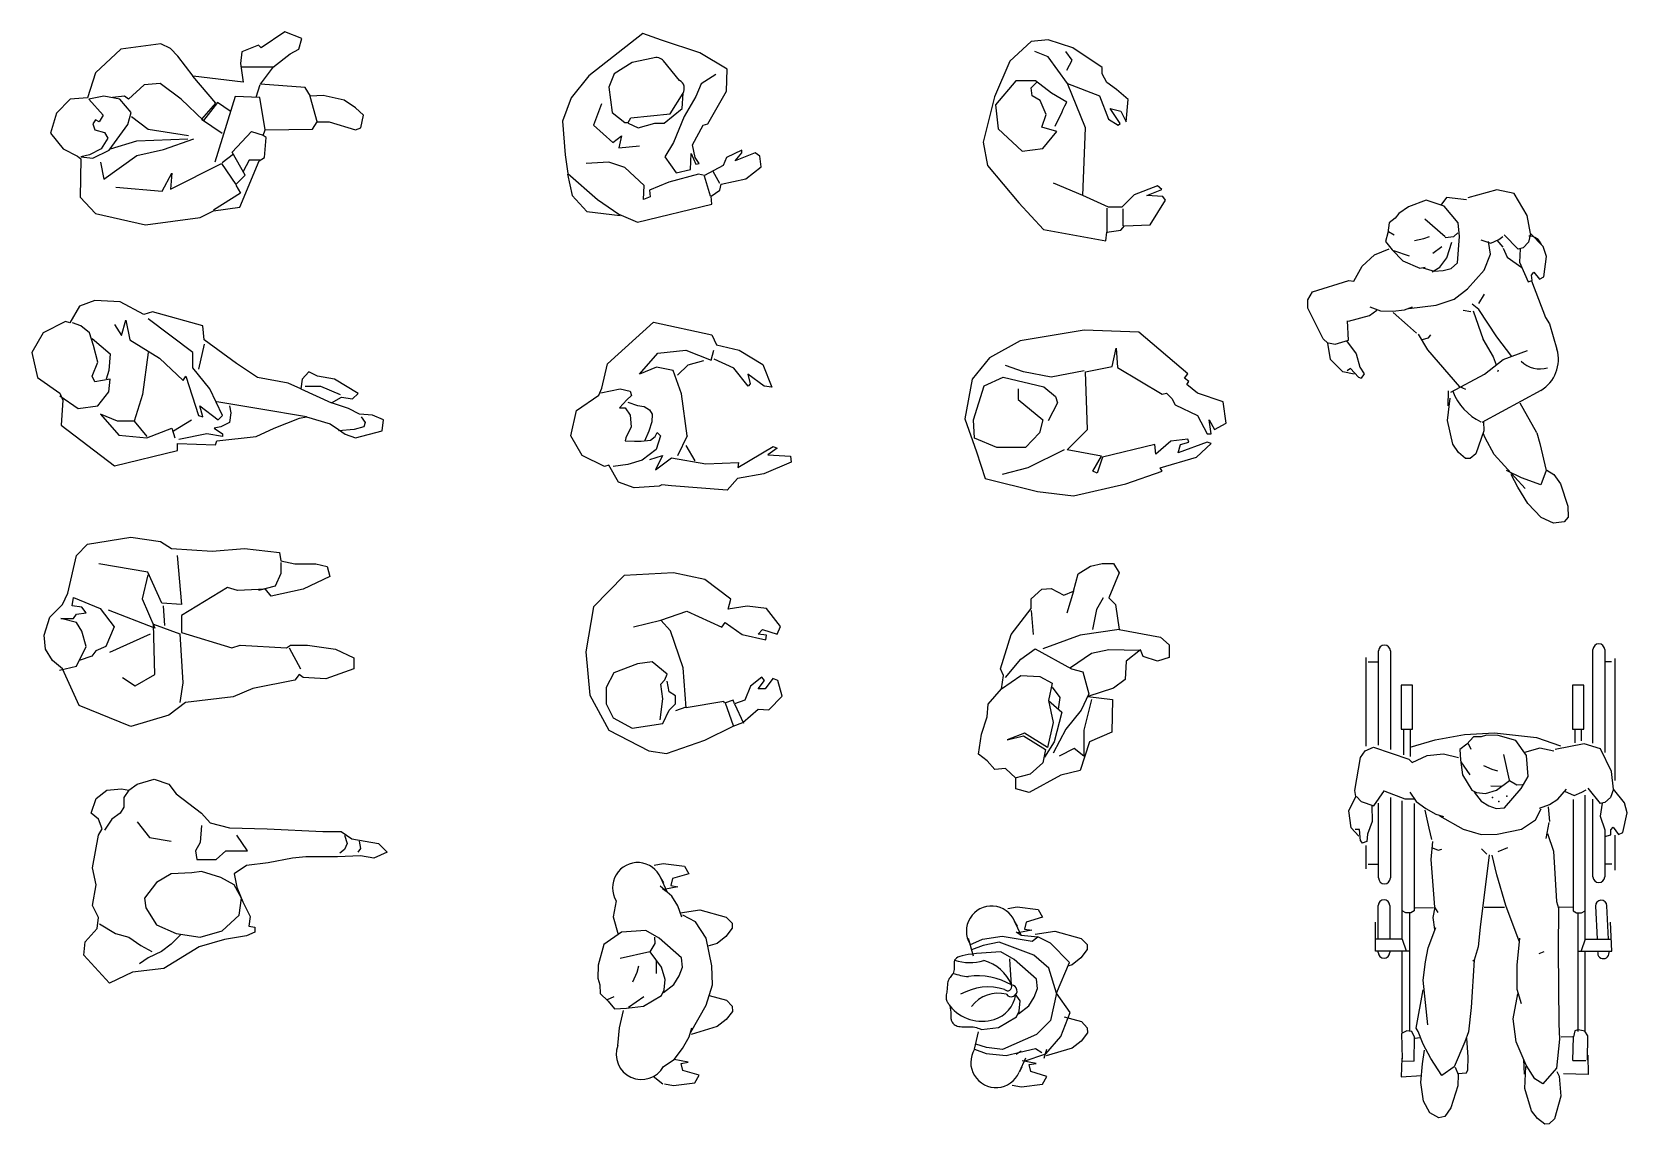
# Model space of a CAD drawing. Extents: x -0.39 to 4.56, y -1.55 to 1.83.
import ezdxf

# ---------------------------------------------------------------- set-up
doc = ezdxf.new("R2010")
doc.units = 0
doc.header["$LTSCALE"] = 1.2
doc.header["$MEASUREMENT"] = 0
doc.layers.get('0').update_dxf_attribs({"linetype": 'CONTINUOUS'})

# ---------------------------------------------------------------- blocks, each defined once
blk = doc.blocks.new('Bipman02')
blk.add_lwpolyline([(0.5871, -0.067), (0.6175, -0.0496), (0.6523, -0.0539), (0.6697, -0.0376), (0.5958, 0.0069), (0.5437, 0.0156), (0.5164, 0.0297), (0.4959, 0.0069), (0.4915, -0.0235), (0.4524, -0.0061), (0.3568, 0.0113), (0.2917, 0.0548), (0.1917, 0.1287), (0.1874, 0.1722), (0.031, 0.2156), (0.0049, 0.2069), (-0.0689, 0.2461), (-0.1471, 0.2504), (-0.1949, 0.233), (-0.2253, 0.1808), (-0.2384, 0.1852), (-0.3079, 0.1504), (-0.3426, 0.0895), (-0.3253, 0.0113), (-0.2558, -0.0365), (-0.2471, -0.0583), (-0.2514, -0.1365), (-0.0863, -0.2626), (0.1092, -0.2148), (0.1092, -0.193), (0.2265, -0.1974), (0.2308, -0.1844), (0.3525, -0.1713), (0.409, -0.1452), (0.4872, -0.1148), (0.5089, -0.1104), (0.5828, -0.1322), (0.6088, -0.1496), (0.6295, -0.1636), (0.661, -0.1757), (0.7435, -0.1539), (0.7478, -0.1191), (0.7143, -0.1051), (0.674, -0.1017), (0.6392, -0.0844)], close=True)
for points in [[(-0.2558, -0.0452), (-0.1993, -0.0844), (-0.1385, -0.0757), (-0.1037, -0.0322), (-0.0994, 0.0069), (-0.1471, -0.0018), (-0.1558, 0.0156), (-0.1385, 0.0591), (-0.1515, 0.1113), (-0.1645, 0.1504), (-0.1906, 0.1722), (-0.2167, 0.1808)], [(-0.0863, 0.1765), (-0.0646, 0.1417), (-0.0516, 0.1895), (-0.0385, 0.1287), (0.0527, 0.0722), (0.1266, 0.0026), (0.1353, 0.0156), (0.1744, -0.1061), (0.1874, -0.1104), (0.1787, -0.0757), (0.2352, -0.1191), (0.2482, -0.1061), (0.2091, -0.0235), (0.157, 0.0417), (0.157, 0.0895), (0.018, 0.1939)], [(-0.1558, 0.133), (-0.0994, 0.0852), (-0.1037, 0.033), (-0.1124, 0.0069)], [(0.1917, 0.1156), (0.1744, 0.0374)], [(0.018, 0.0895), (0.0006, -0.0409), (-0.0255, -0.1235), (-0.0776, -0.1235), (-0.1298, -0.1017), (-0.0733, -0.167), (0.0136, -0.1757), (0.0918, -0.1452), (0.1005, -0.1757)], [(0.4915, -0.0235), (0.5871, -0.067)], [(0.5045, -0.0148), (0.5523, -0.0148), (0.6132, -0.0409)], [(0.2699, -0.0757), (0.2743, -0.0974), (0.2699, -0.1278), (0.2439, -0.1409), (0.2222, -0.1452), (0.2482, -0.1626), (0.2482, -0.1713), (0.2004, -0.1626), (0.1135, -0.18)], [(0.2308, -0.0626), (0.3612, -0.0844), (0.5089, -0.1095)], [(-0.0255, -0.1235), (0.0136, -0.1713)], [(0.0962, -0.1539), (0.1526, -0.1191)], [(0.6783, -0.1104), (0.6914, -0.1278), (0.687, -0.1409), (0.6566, -0.1496), (0.6088, -0.1539)]]:
    blk.add_lwpolyline(points)
blk = doc.blocks.new('Bipman03')
blk.add_lwpolyline([(0.2804, 0.0302), (0.4279, 0.0323), (0.4422, 0.0548), (0.4791, 0.0548), (0.561, 0.0302), (0.5773, 0.0364), (0.5855, 0.0753), (0.561, 0.0979), (0.526, 0.1221), (0.4606, 0.1368), (0.4217, 0.1347), (0.4053, 0.1614), (0.2661, 0.1716), (0.3071, 0.2249), (0.3583, 0.2659), (0.3849, 0.2802), (0.3951, 0.313), (0.3419, 0.3335), (0.2682, 0.2843), (0.26, 0.2925), (0.2088, 0.272), (0.2047, 0.2351), (0.2129, 0.1778), (0.0573, 0.1962), (0.0103, 0.2578), (-0.0124, 0.2823), (-0.0431, 0.2966), (-0.1672, 0.2805), (-0.2458, 0.2065), (-0.2703, 0.1286), (-0.3236, 0.1245), (-0.3666, 0.0815), (-0.385, 0.02), (-0.3461, -0.0292), (-0.3011, -0.0517), (-0.2908, -0.0599), (-0.2929, -0.1788), (-0.2458, -0.23), (-0.0902, -0.2648), (0.0798, -0.2423), (0.1207, -0.2218), (0.2026, -0.2095), (0.262, -0.0661), (0.2784, -0.0558), (0.2845, 0.0057), (0.2743, 0.0118)], close=True)
for points in [[(0.2067, 0.2249), (0.3091, 0.2249)], [(0.1719, 0.0876), (0.133, 0.1143), (0.09, 0.0589), (0.0204, 0.1245), (-0.0451, 0.1737), (-0.0943, 0.1696), (-0.1434, 0.1245), (-0.1557, 0.1347), (-0.1925, 0.1306)], [(0.0552, 0.1962), (0.1269, 0.1122), (0.0839, 0.063), (0.1474, 0.02)], [(0.2641, 0.1696), (0.2518, 0.1306)], [(-0.2663, 0.1245), (-0.2212, 0.0753), (-0.2335, 0.0548), (-0.2458, 0.061), (-0.254, 0.0487), (-0.2478, 0.0302), (-0.2171, 0.022), (-0.2069, 0.0036), (-0.2274, -0.0292), (-0.2642, -0.0476), (-0.2908, -0.0538), (-0.254, -0.0579), (-0.2028, -0.0333), (-0.1454, 0.0466), (-0.1352, 0.0835), (-0.17, 0.1245), (-0.2192, 0.1347), (-0.2663, 0.1245)], [(0.2804, 0.0302), (0.2646, 0.1306), (0.1883, 0.1327), (0.1248, -0.0702)], [(0.4197, 0.1347), (0.4422, 0.0528)], [(-0.1332, 0.0712), (-0.082, 0.0323), (0.0429, 0.0118)], [(-0.2294, -0.0702), (-0.2192, -0.1234), (-0.1168, -0.0497), (-0.0349, -0.0312), (0.0593, 0.0016)], [(-0.1987, -0.0292), (-0.1168, -0.0046), (0.0409, 0.0016)], [(-0.1823, -0.148), (-0.039, -0.1603), (-0.0083, -0.105), (-0.0124, -0.1542), (0.1453, -0.0743), (0.1904, -0.1398), (0.219, -0.1111), (0.1781, -0.0394), (0.2381, 0.0246), (0.2743, 0.0138)], [(0.1822, -0.0456), (0.1474, -0.0722)], [(0.2641, -0.064), (0.2313, -0.064), (0.2129, -0.0989)], [(0.1904, -0.1419), (0.2047, -0.1665), (0.1207, -0.2197)]]:
    blk.add_lwpolyline(points)
blk = doc.blocks.new('Bipman04')
for points in [[(0.2286, 0.2018), (0.183, 0.1727), (0.1664, 0.1333), (0.1311, 0.071), (0.0979, -0.0099), (0.071, -0.0535), (0.1062, -0.1033), (0.1498, -0.0929), (0.1519, -0.0431), (0.1664, -0.0763), (0.1767, -0.0743), (0.1643, -0.0556), (0.156, -0.0162), (0.1892, 0.044), (0.2037, 0.0482), (0.2618, 0.1499), (0.2638, 0.2184), (0.1788, 0.2682), (0.0606, 0.3076), (0.0025, 0.3284), (-0.1655, 0.1976), (-0.2194, 0.1291), (-0.2463, 0.0565), (-0.2381, -0.0473), (-0.2298, -0.1054), (-0.1385, -0.1863), (-0.0721, -0.232), (-0.0141, -0.2569), (0.2161, -0.2009), (0.2141, -0.176), (0.241, -0.1573), (0.2452, -0.1386), (0.3219, -0.122), (0.3696, -0.0846), (0.3655, -0.0514), (0.351, -0.0411), (0.2887, -0.066), (0.3095, -0.0411), (0.3095, -0.0328), (0.2618, -0.0556), (0.2514, -0.0805), (0.1933, -0.1116), (0.1747, -0.1075), (0.0834, -0.1324), (0.0233, -0.1573), (0.0253, -0.178), (0.0046, -0.1863), (0.0067, -0.1428), (-0.0535, -0.0867), (-0.1032, -0.0701), (-0.1738, -0.0743)], [(-0.1261, 0.1104), (-0.1509, 0.044), (-0.0908, -0.0099), (-0.0638, 0.0108), (-0.0721, -0.0265), (-0.0078, -0.0203)], [(-0.0431, 0.0503), (-0.012, 0.0357), (0.0399, 0.0503), (0.0689, 0.0503), (0.1249, 0.0959), (0.127, 0.1437)], [(-0.2318, -0.1075), (-0.2173, -0.1739), (-0.1717, -0.2237), (-0.068, -0.2362)], [(0.212, -0.176), (0.1933, -0.1137)], [(0.241, -0.1365), (0.2203, -0.0992)]]:
    blk.add_lwpolyline(points)
blk.add_lwpolyline([(0.0876, 0.0793), (0.127, 0.1437, 0.426739), (0.1166, 0.1831), (0.0668, 0.2433, 0.32843), (0.0336, 0.2516), (-0.0307, 0.2391), (-0.0867, 0.2038), (-0.1032, 0.1623), (-0.0929, 0.0835), (-0.0535, 0.0523), (-0.0431, 0.0523), (-0.0348, 0.0669)], format="xyb", close=True)
blk = doc.blocks.new('Bipman05')
for p, q in [((0.0901, -0.0691), (0.0601, -0.1308)), ((0.0857, -0.0993), (0.1133, -0.1465))]:
    blk.add_line(p, q)
for points in [[(-0.0258, -0.1422), (0.0135, -0.1304), (-0.0083, -0.1749), (0.0417, -0.1378), (0.1475, -0.1556), (0.2489, -0.1521), (0.2468, -0.1676), (0.3566, -0.102), (0.3692, -0.1073), (0.3397, -0.1277), (0.4109, -0.1323), (0.412, -0.1507), (0.3281, -0.187), (0.2459, -0.2015), (0.2144, -0.2375), (0.0411, -0.2241), (0.0109, -0.2215), (0.0032, -0.2256), (-0.075, -0.23), (-0.1228, -0.2126), (-0.1532, -0.1604), (-0.1662, -0.1647), (-0.2358, -0.13), (-0.2705, -0.0691), (-0.2531, 0.0092), (-0.1836, 0.057), (-0.1749, 0.0787), (-0.1574, 0.1539), (-0.0142, 0.2831), (0.166, 0.2437), (0.1813, 0.2135), (0.2509, 0.1967), (0.3241, 0.1519), (0.3525, 0.0816), (0.3286, 0.0846), (0.2776, 0.1222), (0.2853, 0.0918), (0.2795, 0.0854), (0.2349, 0.1403), (0.1736, 0.1691)], [(0.0901, -0.0691), (0.0727, 0.0613), (0.0466, 0.1335), (-0.0055, 0.1439), (-0.0576, 0.1222), (-0.0011, 0.1874), (0.0857, 0.1961), (0.1639, 0.1657), (0.1726, 0.1961)], [(0.0603, 0.1194), (0.0931, 0.1506), (0.1415, 0.1647)], [(-0.1782, 0.0637), (-0.1184, 0.0771), (-0.087, 0.0696), (-0.0825, 0.0562), (-0.0975, 0.0427), (-0.1199, 0.0173), (-0.1019, 0.0173), (-0.087, -0.0051), (-0.084, -0.041), (-0.1004, -0.0754), (-0.1019, -0.0843), (-0.0735, -0.0858), (-0.0526, -0.0858), (-0.0242, -0.0828), (-0.0092, -0.0709), (-0.0033, -0.0589), (0.0072, -0.0694), (-0.0063, -0.1113), (-0.0496, -0.1441), (-0.0945, -0.1576), (-0.1401, -0.1643)], [(-0.0945, 0.0352), (-0.0646, 0.0248), (-0.0436, 0.0218), (-0.0272, 0.0113), (-0.0182, -0.0021), (-0.0197, -0.026), (-0.0287, -0.0544), (-0.0421, -0.0858)]]:
    blk.add_lwpolyline(points)
blk = doc.blocks.new('Bipman06')
blk.add_lwpolyline([(0.1373, -0.1625), (0.1275, -0.0382), (0.0881, 0.0761), (0.0585, 0.1096), (0.1393, 0.1372), (0.2477, 0.0879), (0.2575, 0.1017), (0.3107, 0.0643), (0.3836, 0.0485), (0.3856, 0.0623), (0.36, 0.0663), (0.3738, 0.0801), (0.4191, 0.0663), (0.4289, 0.0899), (0.3856, 0.1451), (0.3265, 0.153), (0.2674, 0.1431), (0.2753, 0.1747), (0.1945, 0.2358), (0.0979, 0.2555), (-0.0558, 0.2476), (-0.1503, 0.151), (-0.174, 0.011), (-0.1622, -0.123), (-0.1031, -0.2315), (0.0211, -0.2965), (0.0762, -0.3044), (0.1945, -0.263), (0.2831, -0.2196), (0.3127, -0.2078), (0.36, -0.1664), (0.3935, -0.1684), (0.4349, -0.127), (0.4211, -0.0777), (0.4053, -0.0718), (0.3817, -0.1033), (0.36, -0.1033), (0.3797, -0.0777), (0.3718, -0.0678), (0.3363, -0.0954), (0.3186, -0.1388), (0.2871, -0.1506), (0.2831, -0.1388), (0.2555, -0.1487), (0.2536, -0.1427)], close=True)
for points in [[(0.0585, 0.1077), (-0.0262, 0.0879)], [(0.0565, -0.1999), (0.0644, -0.1349), (0.0585, -0.0895), (0.0703, -0.0757), (0.0782, -0.058), (0.0309, -0.0205), (-0.0144, -0.0264), (-0.0873, -0.054), (-0.1109, -0.0994), (-0.1109, -0.1506), (-0.0893, -0.194), (-0.0302, -0.2256), (0.0644, -0.2117), (0.0841, -0.1703), (0.1038, -0.1506), (0.1038, -0.125), (0.0841, -0.1132), (0.0782, -0.0796)], [(0.2575, -0.1467), (0.2831, -0.2177)], [(0.1354, -0.1605), (0.1038, -0.1723)], [(0.2871, -0.1506), (0.3147, -0.2098)]]:
    blk.add_lwpolyline(points)
blk = doc.blocks.new('Bipman07')
blk.add_lwpolyline([(0.1168, -0.1741), (0.1251, 0.0357), (0.0699, 0.1737), (0.1692, 0.135), (0.1968, 0.0633), (0.2271, 0.0439), (0.2327, 0.0495), (0.2023, 0.0964), (0.2354, 0.0881), (0.252, 0.055), (0.2575, 0.124), (0.2216, 0.1544), (0.1913, 0.1764), (0.1775, 0.204), (0.1775, 0.2234), (0.0865, 0.2841), (0.0092, 0.3089), (-0.0432, 0.3034), (-0.1094, 0.2427), (-0.1563, 0.1323), (-0.1921, -0.0085), (-0.1783, -0.0803), (-0.0818, -0.1962), (-0.0046, -0.279), (0.1885, -0.3149), (0.1913, -0.2873), (0.2354, -0.2818), (0.2465, -0.268), (0.3264, -0.2652), (0.3733, -0.1879), (0.3651, -0.1769), (0.3154, -0.1741), (0.3623, -0.1548), (0.3485, -0.1438), (0.2768, -0.1714), (0.2382, -0.21), (0.1968, -0.21)], close=True)
for points in [[(0.0699, 0.1737), (0.0092, 0.2565), (-0.0321, 0.2731)], [(0.0672, 0.2151), (0.0837, 0.2455), (0.0644, 0.2731)], [(0.0313, 0.0412), (0.0534, 0.0854), (0.0561, 0.0936), (0.0616, 0.1047), (0.0672, 0.1157), (0.0203, 0.1433), (-0.0294, 0.182), (-0.0901, 0.182), (-0.1535, 0.1074), (-0.1452, 0.0329), (-0.0708, -0.0361), (-0.0073, -0.0278), (0.0368, 0.0246), (-0.0101, 0.0384), (0.0037, 0.0771), (-0.0156, 0.1212), (-0.0404, 0.135), (-0.0432, 0.1599), (-0.0266, 0.1764)], [(0.1168, -0.1741), (0.0258, -0.1355)], [(0.1913, -0.2128), (0.1913, -0.2901)], [(0.2409, -0.2155), (0.2409, -0.268)]]:
    blk.add_lwpolyline(points)
blk = doc.blocks.new('Bipman08')
blk.add_lwpolyline([(0.0751, 0.1294), (0.1579, 0.146), (0.1711, 0.2023), (0.1744, 0.1427), (0.3134, 0.0599), (0.3267, 0.0632), (0.3432, 0.0466), (0.3532, 0.0268), (0.4227, -0.0064), (0.4525, -0.0627), (0.4657, -0.0627), (0.4591, -0.0196), (0.4756, -0.0494), (0.512, -0.0296), (0.5021, 0.0367), (0.4227, 0.0632), (0.3896, 0.0897), (0.3962, 0.0996), (0.3829, 0.1096), (0.3929, 0.1228), (0.2406, 0.252), (0.0718, 0.2586), (-0.1268, 0.2255), (-0.2228, 0.1725), (-0.2758, 0.1063), (-0.2989, -0.0163), (-0.2625, -0.119), (-0.236, -0.2018), (-0.0738, -0.2416), (0.0387, -0.2548), (0.2009, -0.2184), (0.3134, -0.1786), (0.3068, -0.1687), (0.4194, -0.1356), (0.4657, -0.0925), (0.4525, -0.0892), (0.3631, -0.1223), (0.3697, -0.0958), (0.3962, -0.0892), (0.3929, -0.0792), (0.3399, -0.0859), (0.2936, -0.1256), (0.2903, -0.0958), (0.1281, -0.1356), (0.1115, -0.1852), (0.0983, -0.1786), (0.1248, -0.1322), (0.0188, -0.1124), (0.0817, -0.0494)], close=True)
for points in [[(0.0718, 0.1328), (-0.0308, 0.1129), (-0.1169, 0.1294), (-0.1731, 0.1493)], [(-0.1334, 0.0764), (-0.1334, 0.0433), (-0.0573, -0.0196), (-0.0672, -0.0594), (-0.1102, -0.1057), (-0.1996, -0.1057), (-0.2691, -0.0759), (-0.2724, -0.0196), (-0.2393, 0.0864), (-0.1798, 0.1129), (-0.054, 0.0831), (-0.0176, 0.0533), (-0.0109, 0.0334), (-0.0407, -0.0229)], [(0.0089, -0.1124), (-0.1036, -0.1687), (-0.1831, -0.1886)]]:
    blk.add_lwpolyline(points)
blk = doc.blocks.new('Bipman09')
blk.add_lwpolyline([(-0.1849, -0.0042), (-0.179, 0.0374), (-0.1879, 0.0582), (-0.1552, 0.1652), (-0.0929, 0.2455), (-0.0929, 0.2752), (-0.0602, 0.3049), (-0.0305, 0.3079), (0.0081, 0.2871), (0.0379, 0.299), (0.0527, 0.3525), (0.0913, 0.3763), (0.127, 0.3852), (0.1626, 0.3852), (0.1804, 0.3555), (0.1478, 0.2782), (0.1686, 0.2574), (0.1804, 0.1801), (0.3082, 0.1563), (0.3349, 0.1325), (0.3349, 0.0939), (0.2993, 0.082), (0.2547, 0.0968), (0.2458, 0.1177), (0.2012, 0.082), (0.1983, 0.0255), (0.1626, -0.0013), (0.0824, -0.028), (0.1597, -0.0369), (0.1567, -0.138), (0.0884, -0.1677), (0.0587, -0.2569), (-0.0008, -0.2718), (-0.0988, -0.3253), (-0.1404, -0.3134), (-0.1404, -0.2807), (-0.1731, -0.251), (-0.2057, -0.2539), (-0.2295, -0.2272), (-0.2562, -0.2064), (-0.2473, -0.1439), (-0.2295, -0.0904), (-0.2265, -0.0518)], close=True)
for points in [[(0.0379, 0.299), (0.0171, 0.2306)], [(0.1299, 0.2782), (0.1092, 0.2425), (0.0973, 0.1801)], [(-0.0929, 0.2395), (-0.0869, 0.1652)], [(0.1804, 0.1801), (0.0587, 0.1622), (-0.0572, 0.1206)], [(-0.1731, 0.0314), (-0.1255, 0.0879), (-0.081, 0.1206), (0.0319, 0.0582), (0.0676, 0.0493), (0.0854, -0.0191), (0.0616, -0.0696), (0.0141, -0.1291), (-0.0245, -0.2034)], [(0.2428, 0.1147), (0.1478, 0.1177), (0.0943, 0.1058), (0.0289, 0.0612)], [(-0.1849, -0.0042), (-0.1255, 0.0374), (-0.0661, 0.0344), (-0.0275, 0.0136), (-0.0394, -0.0399), (-0.0245, -0.1083), (-0.0424, -0.1856), (-0.1136, -0.141), (-0.1671, -0.1618), (-0.1166, -0.1499), (-0.0483, -0.1915), (-0.0572, -0.2331), (-0.0958, -0.2688), (-0.1434, -0.2807)], [(-0.0275, 0.0017), (-0.0037, -0.031), (-0.0097, -0.0667)], [(-0.0394, -0.0399), (0.0022, -0.0756), (-0.0216, -0.1677), (-0.0513, -0.2153)], [(0.0943, -0.0369), (0.0705, -0.1321), (0.0705, -0.2123), (0.0408, -0.1885), (-0.0067, -0.2123)]]:
    blk.add_lwpolyline(points)
blk = doc.blocks.new('Bipman10')
for points in [[(-0.225, 0.1616), (-0.2363, 0.1917), (-0.2589, 0.2105), (-0.2438, 0.2557), (-0.2099, 0.2821), (-0.1648, 0.2858), (-0.1422, 0.2821), (-0.1159, 0.3009), (-0.0632, 0.3159), (-0.0181, 0.3009), (0.0045, 0.2708), (0.0835, 0.2105), (0.1098, 0.1804), (0.17, 0.1654), (0.2867, 0.1616), (0.4597, 0.1541), (0.5162, 0.1541), (0.55, 0.1315), (0.6328, 0.1164), (0.6591, 0.0901), (0.6177, 0.0712), (0.5764, 0.0788), (0.5049, 0.075), (0.4071, 0.075), (0.3657, 0.0712), (0.2904, 0.0562), (0.2227, 0.0487), (0.1851, 0.0223), (0.1926, -0.0191), (0.2114, -0.0643), (0.234, -0.1095), (0.2302, -0.1396), (0.249, -0.1433), (0.249, -0.1584), (0.2227, -0.1697), (0.155, -0.181), (0.076, -0.2036), (-0.0331, -0.2713), (-0.1309, -0.2826), (-0.2024, -0.3165), (-0.2814, -0.2299), (-0.2777, -0.1885), (-0.24, -0.1471), (-0.2363, -0.1132), (-0.2551, -0.0756), (-0.2438, -0.0116), (-0.2551, 0.0411), (-0.2363, 0.1428)], [(0.0534, 0.0261), (-0.0106, 0.0223), (-0.0557, -0.0041), (-0.0933, -0.053), (-0.0896, -0.0831), (-0.0557, -0.1358), (0.0045, -0.1622), (0.0797, -0.1735), (0.1475, -0.1546), (0.2001, -0.1057), (0.2077, -0.053), (0.1851, -0.0116), (0.1437, 0.011), (0.0835, 0.0298)]]:
    blk.add_lwpolyline(points, close=True)
for points in [[(-0.1422, 0.2821), (-0.1573, 0.2595), (-0.1573, 0.2294), (-0.1686, 0.2105), (-0.1949, 0.1917), (-0.2175, 0.1578)], [(-0.1159, 0.1842), (-0.0783, 0.1352), (-0.0106, 0.1239)], [(0.0835, 0.1729), (0.0797, 0.1202), (0.0647, 0.0938), (0.0685, 0.0675), (0.1286, 0.0675), (0.1587, 0.0938), (0.1926, 0.0938), (0.2265, 0.0938), (0.1926, 0.1428)], [(0.5274, 0.1428), (0.535, 0.1164), (0.5274, 0.0976), (0.5124, 0.0863)], [(0.5726, 0.1239), (0.5764, 0.1014), (0.5688, 0.0901)], [(-0.2325, -0.1321), (-0.1836, -0.1622), (-0.1422, -0.1735), (-0.1046, -0.1998), (-0.0707, -0.2186)], [(0.0195, -0.1659), (-0.0106, -0.1961), (-0.0406, -0.2186), (-0.082, -0.2375), (-0.1084, -0.2563)]]:
    blk.add_lwpolyline(points)
blk = doc.blocks.new('homem4')
at = {"color": 0, "linetype": 'ByBlock'}
for p, q in [((-43.86, 111.28), (-49.99, 108.98)), ((-37.69, 109.18), (-43.86, 111.28)), ((-36.85, 112.16), (-38.87, 109.59)), ((-30.03, 111.4), (-36.85, 112.16)), ((-19.54, 114.85), (-29.6, 112.03)), ((-13.6, 113.54), (-19.54, 114.85)), ((-9.14, 105.96), (-13.6, 113.54)), ((-54.56, 105.02), (-56.7, 103.41)), ((-53.31, 106.69), (-54.56, 105.02)), ((-49.99, 108.98), (-53.31, 106.69)), ((-37.39, 98.6), (-44.4, 104.72)), ((-32.88, 103.47), (-37.69, 109.18)), ((-7.93, 99.78), (-9.14, 105.96)), ((-57.15, 99.99), (-57.94, 97.01)), ((-56.7, 103.41), (-57.15, 99.99)), ((-56.84, 100.48), (-54.9, 99.34)), ((-34.37, 98.76), (-32.96, 100.02)), ((-32.38, 98.73), (-32.88, 103.47)), ((-16.99, 99.36), (-12.19, 94.4)), ((-7.93, 99.78), (-8.65, 96.75)), ((-3.6, 95.34), (-7.93, 99.78)), ((-61.68, 92.4), (-56.68, 94.47)), ((-57.94, 97.01), (-55.58, 94.18)), ((-55.58, 94.18), (-51.97, 90.36)), ((-49.7, 91.97), (-55, 93.82)), ((-47.93, 97.36), (-44.73, 98.09)), ((-44.73, 98.09), (-42.82, 98.79)), ((-41.57, 93.06), (-38.48, 95.28)), ((-37.38, 98.46), (-34.37, 98.76)), ((-36.79, 91.36), (-35.07, 96.81)), ((-33.16, 89.7), (-32.38, 98.73)), ((-25.06, 97.6), (-21.58, 96.42)), ((-21.75, 92.69), (-22.42, 97)), ((-21.58, 96.42), (-18.92, 97.76)), ((-19.52, 97.45), (-17.45, 95.09)), ((-18.92, 97.76), (-17.47, 98.76)), ((-17.4, 94.7), (-15.97, 91.67)), ((-10.53, 94.86), (-12.19, 94.4)), ((-11.5, 94.55), (-11.78, 89.91)), ((-8.65, 96.75), (-10.53, 94.86)), ((-2.41, 91.9), (-3.6, 95.34)), ((-68.83, 83.41), (-65.98, 88.47)), ((-65.98, 88.47), (-61.68, 92.4)), ((-51.97, 90.36), (-46.1, 87.84)), ((-46.1, 87.84), (-44.2, 88.22)), ((-41.89, 86.58), (-39.19, 88.2)), ((-39.19, 88.2), (-36.79, 91.36)), ((-35.32, 87.75), (-33.16, 89.7)), ((-23.87, 87.11), (-21.75, 92.69)), ((-15.97, 91.67), (-10.98, 88.11)), ((-11.78, 89.91), (-8.81, 83.15)), ((-3.38, 84.86), (-2.41, 91.9)), ((-83.03, 79.73), (-70.51, 83.64)), ((-70.51, 83.64), (-68.83, 83.41)), ((-45.02, 87.9), (-41.17, 86.79)), ((-41.17, 86.79), (-38.01, 87.01)), ((-38.01, 87.01), (-35.32, 87.75)), ((-29.66, 80.68), (-23.87, 87.11)), ((-8.81, 83.15), (-7.42, 83.63)), ((-7.63, 83.51), (-2.84, 70.79)), ((-7.61, 85.44), (-6.85, 86.44)), ((-7.42, 83.63), (-7.61, 85.44)), ((-6.85, 86.44), (-4.84, 84)), ((-4.84, 84), (-3.38, 84.86)), ((-84.67, 76.97), (-83.03, 79.73)), ((-40.5, 75.03), (-34.25, 77.17)), ((-34.25, 77.17), (-29.66, 80.68)), ((-23.94, 78.92), (-25.86, 75.7)), ((-84.66, 74.09), (-84.67, 76.97)), ((-79.37, 63.48), (-84.66, 74.09)), ((-70.69, 69.59), (-63.43, 71.52)), ((-63.43, 71.52), (-60.86, 73.41)), ((-63.32, 74.48), (-59.63, 73.1)), ((-59.63, 73.1), (-55.41, 73.07)), ((-55.41, 73.07), (-51.38, 73.53)), ((-50.35, 68.18), (-55.24, 72.52)), ((-51.38, 73.53), (-48.62, 74.51)), ((-49.94, 73.94), (-40.5, 75.03)), ((-28.52, 72.79), (-31.19, 73.24)), ((-25.79, 73.6), (-28.04, 75.38)), ((-27.68, 73.12), (-24.27, 63.23)), ((-19.51, 64.15), (-25.79, 73.6)), ((-70.72, 63.08), (-70.97, 69.67)), ((-47.23, 65.49), (-50.35, 68.18)), ((-2.84, 70.79), (-1.41, 68.69)), ((-1.41, 68.69), (1.15, 59.98)), ((-77.82, 62.04), (-79.37, 63.48)), ((-76.84, 56.4), (-77.82, 62.04)), ((-77.61, 62.07), (-75.31, 61.67)), ((-75.31, 61.67), (-70.72, 63.08)), ((-71.42, 62.74), (-68.04, 58.27)), ((-43.28, 59.75), (-46.53, 65.15)), ((-45.29, 63.28), (-43.14, 63.81)), ((-43.14, 63.81), (-42.35, 64.84)), ((-24.35, 63.36), (-20.79, 57.32)), ((-14.38, 57.45), (-19.51, 64.15)), ((-72.69, 52.12), (-76.84, 56.4)), ((-68.04, 58.27), (-66.73, 53.7)), ((-32.32, 46.89), (-43.28, 59.75)), ((-23.82, 51.3), (-17.43, 56.34)), ((-20.79, 57.32), (-19.79, 54.49)), ((-17.43, 56.34), (-8.95, 59.42)), ((-68.78, 51.32), (-72.69, 52.12)), ((-69.94, 53.28), (-71.18, 52.43)), ((-67.27, 50.28), (-69.94, 53.28)), ((-67.27, 50.28), (-66.33, 49.97)), ((-66.73, 53.7), (-65.33, 51.43)), ((-65.33, 51.43), (-66.33, 49.97)), ((-35.41, 45.09), (-23.82, 51.3)), ((-19.13, 52.64), (-19.37, 52.13)), ((-36.3, 40.4), (-36.19, 45.59)), ((-30.19, 46.08), (-32.32, 46.89)), ((-32.13, 46.82), (-32.2, 46.99)), ((-4.43, 45.67), (-24.69, 34.7)), ((-36.55, 35.35), (-35.64, 43.06)), ((-5.8, 31.08), (-11.56, 41.27)), ((-34.69, 27.24), (-36.55, 35.35)), ((-24.1, 35.02), (-24.02, 31.77)), ((-24.02, 31.77), (-26.83, 23.89)), ((-23.58, 29.41), (-24.31, 30.95)), ((-20.51, 23.67), (-23.58, 29.41)), ((-5.8, 31.08), (-4.79, 27.47)), ((-32.73, 24.36), (-34.69, 27.24)), ((-30.37, 22.29), (-32.73, 24.36)), ((-28.8, 22.24), (-30.37, 22.29)), ((-26.83, 23.89), (-28.8, 22.24)), ((-9.76, 11.91), (-20.51, 23.67)), ((-4.79, 27.47), (-2.61, 18.12)), ((-11.08, 15.64), (-16.22, 18.1)), ((-12.27, 12.35), (-14.56, 16.74)), ((-2.61, 18.12), (-4.35, 13.14)), ((-2.29, 18.21), (0.14, 16.77)), ((0.14, 16.77), (2.4, 13.49)), ((-8.89, 6.79), (-12.27, 12.35)), ((-4.35, 13.14), (-11.08, 15.64)), ((2.4, 13.49), (4.94, 5.82)), ((-4.32, 1.96), (-8.89, 6.79)), ((4.94, 5.82), (5, 2.07)), ((0, 0), (-4.32, 1.96)), ((3.64, 0.4), (0, 0)), ((5, 2.07), (3.64, 0.4))]:
    blk.add_line(p, q, dxfattribs=at)
for centre, radius, start, end in [((-8.53, 94.25), 4.66, 21.2549, 90), ((-4.69, 62.52), 9.37, 226.2565, 286.4264), ((-10.87, 56.43), 12.54, 300.9043, 16.4216), ((-16.58, 52.45), 19.5, 201.1192, 244.3707)]:
    blk.add_arc(centre, radius, start, end, dxfattribs=at)
blk = doc.blocks.new('Cadrodas')
for p, q in [((-0.2821, 0.9277), (-0.2821, 1.1612)), ((-0.2529, 1.1612), (-0.2529, 0.9163)), ((0.2498, 0.932), (0.2498, 1.1643)), ((0.279, 1.1643), (0.279, 0.9092)), ((-0.3128, 0.9248), (-0.3128, 1.1451)), ((-0.3076, 1.134), (-0.2835, 1.134)), ((0.2957, 1.1338), (0.2798, 1.1338)), ((0.3052, 0.8395), (0.3052, 1.1423)), ((-0.2258, 1.0761), (-0.2258, 0.967)), ((-0.1978, 1.0761), (-0.2258, 1.0761)), ((-0.1978, 0.967), (-0.1978, 1.0761)), ((0.1988, 1.0761), (0.1988, 0.967)), ((0.2268, 1.0761), (0.1988, 1.0761)), ((0.2268, 0.967), (0.2268, 1.0761)), ((-0.2258, 0.967), (-0.1978, 0.967)), ((-0.2201, 0.9669), (-0.2201, 0.9034)), ((-0.2037, 0.9663), (-0.2037, 0.8992)), ((-0.1421, 0.9406), (-0.0689, 0.9534)), ((-0.0689, 0.9534), (0.0055, 0.9576)), ((-0.014, 0.9522), (-0.028, 0.9479)), ((0.0144, 0.9515), (-0.014, 0.9522)), ((0.0055, 0.9576), (0.1101, 0.9462)), ((0.0588, 0.9392), (0.0144, 0.9515)), ((0.1988, 0.967), (0.2268, 0.967)), ((0.2045, 0.9669), (0.2045, 0.9334)), ((0.2209, 0.9663), (0.2209, 0.9377)), ((-0.3272, 0.8971), (-0.3153, 0.9135)), ((-0.3153, 0.9135), (-0.2945, 0.9223)), ((-0.2945, 0.9223), (-0.2072, 0.8926)), ((-0.2037, 0.9226), (-0.1421, 0.9406)), ((-0.0635, 0.9301), (-0.0803, 0.9164)), ((-0.0803, 0.9164), (-0.0787, 0.8906)), ((-0.0467, 0.9476), (-0.0635, 0.9301)), ((-0.0597, 0.9316), (-0.0534, 0.917)), ((-0.028, 0.9479), (-0.0467, 0.9476)), ((0.0852, 0.9016), (0.0588, 0.9392)), ((0.118, 0.9195), (0.0801, 0.9088)), ((0.1101, 0.9462), (0.1693, 0.9255)), ((0.1524, 0.9127), (0.118, 0.9195)), ((0.228, 0.9307), (0.1559, 0.9168)), ((0.2689, 0.9179), (0.228, 0.9307)), ((0.2957, 0.8622), (0.2689, 0.9179)), ((-0.3411, 0.8149), (-0.3272, 0.8971)), ((-0.2072, 0.8926), (-0.1986, 0.8844)), ((-0.1986, 0.8844), (-0.1615, 0.9013)), ((-0.1615, 0.9013), (-0.1207, 0.9057)), ((-0.1207, 0.9057), (-0.0838, 0.8968)), ((-0.0787, 0.8906), (-0.0741, 0.8539)), ((-0.0545, 0.8536), (-0.0769, 0.8861)), ((-0.0221, 0.8769), (-0.0009, 0.8678)), ((0.043, 0.8402), (0.0285, 0.9041)), ((0.0888, 0.8492), (0.0852, 0.9016)), ((-0.0741, 0.8539), (-0.0511, 0.8153)), ((-0.0009, 0.8678), (0.0129, 0.8638)), ((0.0101, 0.8156), (0.0425, 0.8394)), ((0.0425, 0.8394), (0.0608, 0.8287)), ((0.072, 0.8202), (0.0888, 0.8492)), ((0.3005, 0.8182), (0.2957, 0.8622)), ((-0.3561, 0.7642), (-0.3383, 0.8002)), ((-0.3383, 0.8002), (-0.3411, 0.8149)), ((-0.337, 0.7996), (-0.3256, 0.7877)), ((-0.2937, 0.7767), (-0.2678, 0.8152)), ((-0.2665, 0.8136), (-0.2173, 0.7944)), ((-0.2529, 0.7979), (-0.2529, 0.5979)), ((-0.2173, 0.7944), (-0.1949, 0.7945)), ((-0.2043, 0.8108), (-0.1891, 0.7877)), ((-0.0511, 0.8153), (-0.0388, 0.8096)), ((-0.0448, 0.8111), (-0.0275, 0.7888)), ((-0.0388, 0.8096), (-0.0167, 0.8076)), ((-0.0167, 0.8076), (0.0101, 0.8156)), ((-0.0038, 0.8261), (0.023, 0.8259)), ((0.0301, 0.7721), (0.072, 0.8202)), ((0.0608, 0.8287), (0.074, 0.83)), ((0.1418, 0.7804), (0.1625, 0.7931)), ((0.1625, 0.7931), (0.184, 0.8181)), ((0.1792, 0.813), (0.2029, 0.8027)), ((0.2004, 0.7922), (0.2004, 0.5163)), ((0.2029, 0.8027), (0.2223, 0.8105)), ((0.2223, 0.8105), (0.233, 0.8167)), ((0.2305, 0.4464), (0.2305, 0.8036)), ((0.2368, 0.8206), (0.2675, 0.783)), ((0.2498, 0.6009), (0.2498, 0.7936)), ((0.2936, 0.7974), (0.2793, 0.7853)), ((0.3005, 0.8182), (0.2936, 0.7974)), ((0.3282, 0.7845), (0.3005, 0.8182)), ((-0.3503, 0.7226), (-0.3561, 0.7642)), ((-0.3256, 0.7877), (-0.2937, 0.7767)), ((-0.299, 0.7777), (-0.2984, 0.7383)), ((-0.2821, 0.5979), (-0.2821, 0.7836)), ((-0.2237, 0.4464), (-0.2237, 0.7893)), ((-0.1936, 0.7822), (-0.1936, 0.5163)), ((-0.1891, 0.7877), (-0.1653, 0.77)), ((-0.1568, 0.7212), (-0.1666, 0.7661)), ((-0.1653, 0.77), (-0.1405, 0.7559)), ((-0.1405, 0.7559), (-0.1207, 0.75)), ((-0.1306, 0.7522), (-0.0724, 0.7192)), ((-0.0275, 0.7888), (-0.0086, 0.777)), ((-0.0086, 0.777), (0.0097, 0.7701)), ((0.0097, 0.7701), (0.0301, 0.7721)), ((0.1073, 0.7418), (0.1214, 0.7691)), ((0.1175, 0.7714), (0.1418, 0.7804)), ((0.1384, 0.7743), (0.1417, 0.7377)), ((0.2793, 0.7853), (0.2675, 0.783)), ((0.2724, 0.7836), (0.2677, 0.7513)), ((0.3236, 0.7109), (0.3345, 0.7597)), ((0.3345, 0.7597), (0.3282, 0.7845)), ((-0.3314, 0.7019), (-0.3503, 0.7226)), ((-0.3299, 0.7178), (-0.3405, 0.7181)), ((-0.3271, 0.6897), (-0.3299, 0.7178)), ((-0.2984, 0.7383), (-0.3099, 0.7069)), ((-0.1503, 0.693), (-0.1568, 0.7212)), ((-0.0724, 0.7192), (-0.028, 0.7055)), ((0.0125, 0.7064), (0.0721, 0.719)), ((0.0721, 0.719), (0.1073, 0.7418)), ((0.1403, 0.7352), (0.1328, 0.6958)), ((0.2677, 0.7513), (0.2794, 0.7173)), ((0.279, 0.7183), (0.279, 0.6009)), ((0.2943, 0.7175), (0.3002, 0.7241)), ((0.2945, 0.7047), (0.2943, 0.7175)), ((0.3002, 0.7241), (0.3128, 0.7058)), ((-0.3271, 0.6897), (-0.3231, 0.6841)), ((-0.3113, 0.6882), (-0.3231, 0.6841)), ((-0.3128, 0.6202), (-0.3128, 0.6781)), ((-0.3099, 0.7069), (-0.3113, 0.6882)), ((-0.1516, 0.644), (-0.1477, 0.6882)), ((-0.028, 0.7055), (0.0125, 0.7064)), ((0.1371, 0.7085), (0.1517, 0.6644)), ((0.2792, 0.7009), (0.2945, 0.7047)), ((0.3052, 0.6173), (0.3052, 0.7038)), ((0.3128, 0.7058), (0.3236, 0.7109)), ((-0.1427, 0.5255), (-0.1516, 0.644)), ((-0.1484, 0.6724), (-0.134, 0.6665)), ((-0.134, 0.6665), (-0.1252, 0.6691)), ((-0.0076, 0.6553), (-0.0303, 0.4762)), ((-0.0137, 0.6569), (-0.027, 0.6705)), ((0.0109, 0.606), (0, 0.6547)), ((0.0378, 0.6727), (0.0135, 0.6624)), ((0.1517, 0.6644), (0.1594, 0.5396)), ((-0.3076, 0.6317), (-0.2835, 0.6317)), ((0.0336, 0.5295), (0.0109, 0.606)), ((0.2783, 0.6326), (0.2968, 0.6326)), ((-0.2829, 0.4464), (-0.2829, 0.5296)), ((-0.2545, 0.5296), (-0.2545, 0.4483)), ((-0.2149, 0.5116), (-0.2237, 0.5163)), ((-0.1936, 0.5163), (-0.2024, 0.5116)), ((-0.1911, 0.5238), (-0.1462, 0.5245)), ((-0.147, 0.4995), (-0.1416, 0.5256)), ((-0.134, 0.5121), (-0.1427, 0.5255)), ((-0.0202, 0.5258), (0.0299, 0.5255)), ((0.0665, 0.441), (0.0336, 0.5295)), ((0.1594, 0.5396), (0.1647, 0.5226)), ((0.1647, 0.5226), (0.1635, 0.4193)), ((0.166, 0.5259), (0.2005, 0.5255)), ((0.2004, 0.5163), (0.2092, 0.5116)), ((0.2217, 0.5116), (0.2305, 0.5163)), ((0.2561, 0.5278), (0.2599, 0.4466)), ((0.2883, 0.4464), (0.2845, 0.5291)), ((-0.29, 0.4165), (-0.2895, 0.4882)), ((-0.2024, 0.5116), (-0.2149, 0.5116)), ((-0.2058, 0.5111), (-0.2058, 0.2172)), ((-0.159, 0.4244), (-0.1405, 0.4752)), ((-0.1428, 0.4702), (-0.147, 0.4995)), ((-0.0303, 0.4762), (-0.0351, 0.4271)), ((0.2092, 0.5116), (0.2217, 0.5116)), ((0.2126, 0.5111), (0.2126, 0.2172)), ((0.2969, 0.4165), (0.293, 0.4881)), ((-0.2237, 0.4464), (-0.2898, 0.4464)), ((-0.2234, 0.4462), (-0.2137, 0.417)), ((0.0614, 0.3817), (0.0682, 0.4484)), ((0.2303, 0.4462), (0.2205, 0.417)), ((0.2305, 0.4464), (0.2952, 0.4464)), ((-0.2055, 0.4165), (-0.29, 0.4165)), ((-0.2829, 0.4129), (-0.2829, 0.4168)), ((-0.2545, 0.4155), (-0.2545, 0.4129)), ((-0.2239, 0.215), (-0.2239, 0.4165)), ((-0.1655, 0.3899), (-0.159, 0.4244)), ((-0.0351, 0.4271), (-0.0451, 0.3937)), ((0.1279, 0.415), (0.1157, 0.4099)), ((0.1635, 0.4193), (0.1651, 0.2356)), ((0.2123, 0.4165), (0.2968, 0.4165)), ((0.2307, 0.215), (0.2307, 0.4165)), ((0.2613, 0.4165), (0.2616, 0.4113)), ((0.2899, 0.4126), (0.2897, 0.4165)), ((-0.1719, 0.3446), (-0.1655, 0.3899)), ((-0.0451, 0.3937), (-0.0528, 0.2763)), ((-0.0451, 0.3937), (-0.0486, 0.3918)), ((0.0616, 0.3214), (0.0614, 0.3817)), ((-0.1888, 0.2253), (-0.1713, 0.3202)), ((-0.1596, 0.2333), (-0.1719, 0.3446)), ((0.0724, 0.2858), (0.0616, 0.3214)), ((0.0515, 0.2483), (0.063, 0.3107)), ((-0.0528, 0.2763), (-0.0588, 0.2159)), ((0.0594, 0.1916), (0.0515, 0.2483)), ((-0.2118, 0.2188), (-0.2256, 0.212)), ((-0.2256, 0.212), (-0.2235, 0.1488)), ((-0.1995, 0.2166), (-0.2118, 0.2188)), ((-0.1932, 0.2031), (-0.1995, 0.2166)), ((-0.1942, 0.143), (-0.1932, 0.2031)), ((-0.1795, 0.201), (-0.1917, 0.1997)), ((-0.1837, 0.217), (-0.1888, 0.2253)), ((-0.1718, 0.1854), (-0.1837, 0.217)), ((-0.0588, 0.2159), (-0.068, 0.1912)), ((-0.0598, 0.1536), (-0.0633, 0.2)), ((0.1651, 0.2356), (0.167, 0.1979)), ((0.2002, 0.2036), (0.1708, 0.2029)), ((0.1996, 0.1451), (0.2015, 0.2037)), ((0.2049, 0.2182), (0.2015, 0.2037)), ((0.212, 0.2209), (0.2049, 0.2182)), ((0.2297, 0.2176), (0.213, 0.2212)), ((0.2371, 0.2066), (0.2297, 0.2176)), ((0.2363, 0.1458), (0.2371, 0.2066)), ((-0.1732, 0.1364), (-0.168, 0.1708)), ((-0.1528, 0.1501), (-0.1718, 0.1854)), ((-0.068, 0.1912), (-0.0944, 0.1291)), ((0.0841, 0.1334), (0.0594, 0.1916)), ((0.167, 0.1979), (0.159, 0.1259)), ((-0.2241, 0.1504), (-0.2264, 0.1044)), ((-0.1942, 0.143), (-0.2243, 0.1425)), ((-0.1771, 0.0908), (-0.1732, 0.1364)), ((-0.1249, 0.1081), (-0.1528, 0.1501)), ((-0.0944, 0.1291), (-0.1249, 0.1081)), ((-0.0922, 0.1283), (-0.0844, 0.11)), ((-0.0638, 0.1143), (-0.0603, 0.1219)), ((-0.0603, 0.1219), (-0.0598, 0.1536)), ((0.0798, 0.1115), (0.078, 0.1479)), ((0.0805, 0.0759), (0.0832, 0.1304)), ((0.1055, 0.0996), (0.0841, 0.1334)), ((0.159, 0.1259), (0.1254, 0.0867)), ((0.1996, 0.1451), (0.2324, 0.1453)), ((0.239, 0.11), (0.2383, 0.1581)), ((-0.2264, 0.1044), (-0.1756, 0.1075)), ((-0.1711, 0.0444), (-0.1771, 0.0908)), ((-0.0852, 0.082), (-0.1025, 0.0279)), ((-0.0857, 0.113), (-0.0638, 0.1143)), ((-0.0844, 0.11), (-0.0852, 0.082)), ((0.1254, 0.0867), (0.1055, 0.0996)), ((0.1604, 0.1179), (0.1656, 0.1058)), ((0.1656, 0.1058), (0.1702, 0.0569)), ((0.2379, 0.1099), (0.1763, 0.1123)), ((-0.1547, 0.0154), (-0.1711, 0.0444)), ((0.0975, 0.0199), (0.0805, 0.0759)), ((0.1702, 0.0569), (0.1543, 0.0002)), ((-0.1324, 0.0026), (-0.1547, 0.0154)), ((-0.1178, 0.0064), (-0.1324, 0.0026)), ((-0.1025, 0.0279), (-0.1178, 0.0064)), ((0.1126, 0.0007), (0.0975, 0.0199)), ((0.1302, -0.0127), (0.1126, 0.0007)), ((0.1543, 0.0002), (0.1413, -0.0123)), ((0.1413, -0.0123), (0.1302, -0.0127))]:
    blk.add_line(p, q)
for centre, radius, start, end in [((-0.2675, 1.1612), 0.0146, 0, 180), ((0.2644, 1.1643), 0.0146, 0, 180), ((-0.2675, 0.5979), 0.0146, 180, 0), ((0.2644, 0.6009), 0.0146, 180, 0), ((-0.2687, 0.5296), 0.0142, 0, 180), ((0.2703, 0.5284), 0.0142, 2.6629, 182.6629), ((-0.2687, 0.4129), 0.0142, 180, 0), ((0.2757, 0.4119), 0.0142, 182.6629, 2.6629)]:
    blk.add_arc(centre, radius, start, end)
for p in [(0.0003, 0.7979), (0.036, 0.8008), (0.016, 0.7879)]:
    blk.add_point(p)

msp = doc.modelspace()

# ---------------------------------------------------------------- linework, layer by layer
for p, q in [((1.5373, -0.7503), (1.5658, -0.7452)), ((1.5783, -0.8333), (1.5582, -0.7899)), ((1.5671, -0.8054), (1.5582, -0.7899)), ((1.5658, -0.7452), (1.6313, -0.7536)), ((1.6447, -0.7771), (1.5943, -0.7922)), ((1.6313, -0.7536), (1.6447, -0.7771)), ((1.5922, -0.8469), (1.5562, -0.816)), ((1.5634, -0.8229), (1.5783, -0.8333)), ((1.6111, -0.8174), (1.5678, -0.826)), ((1.5943, -0.7922), (1.5893, -0.814)), ((1.5893, -0.814), (1.6111, -0.8174)), ((1.4199, -0.8614), (1.4102, -0.911)), ((1.6105, -0.8768), (1.5922, -0.8469)), ((1.6234, -0.9118), (1.6105, -0.8768)), ((1.6185, -0.8986), (1.6793, -0.8888)), ((1.6793, -0.8888), (1.7609, -0.9116)), ((2.6347, -0.8849), (2.6632, -0.8799)), ((2.6632, -0.8799), (2.7287, -0.8883)), ((2.7287, -0.8883), (2.7421, -0.9118)), ((1.4102, -0.911), (1.4255, -0.9656)), ((1.666, -0.9264), (1.6268, -0.9061)), ((1.6989, -0.9771), (1.666, -0.9264)), ((1.7609, -0.9116), (1.779, -0.9304)), ((1.779, -0.9304), (1.7796, -0.9463)), ((2.6645, -0.94), (2.6556, -0.9246)), ((2.6757, -0.968), (2.6556, -0.9246)), ((2.6918, -0.9269), (2.6867, -0.9487)), ((2.7421, -0.9118), (2.6918, -0.9269)), ((1.4359, -0.9583), (1.3818, -0.9963)), ((1.5114, -0.9531), (1.4359, -0.9583)), ((1.5531, -0.9773), (1.5114, -0.9531)), ((1.5409, -0.9934), (1.5391, -0.9743)), ((1.6224, -1.0376), (1.5531, -0.9773)), ((1.7169, -1.0629), (1.6989, -0.9771)), ((1.7602, -0.9716), (1.7325, -0.9934)), ((1.7796, -0.9463), (1.7602, -0.9716)), ((2.5114, -0.9773), (2.5267, -1.0319)), ((2.5171, -0.9978), (2.5562, -0.9803)), ((2.5562, -0.9803), (2.617, -0.9708)), ((2.617, -0.9708), (2.6606, -0.9784)), ((2.6606, -0.9784), (2.71, -0.986)), ((2.6608, -0.9576), (2.6757, -0.968)), ((2.7086, -0.9521), (2.6652, -0.9606)), ((2.6757, -0.968), (2.728, -0.9725)), ((2.6867, -0.9487), (2.7086, -0.9521)), ((2.71, -0.986), (2.728, -0.9725)), ((2.7198, -0.965), (2.7805, -0.9551)), ((2.7672, -0.9928), (2.728, -0.9725)), ((2.7805, -0.9551), (2.8621, -0.978)), ((2.8621, -0.978), (2.8802, -0.9968)), ((1.3818, -0.9963), (1.3641, -1.0602)), ((1.5243, -1.0191), (1.4323, -1.0399)), ((1.5255, -1.0198), (1.5409, -0.9934)), ((1.5598, -1.0664), (1.5255, -1.0198)), ((1.6253, -1.0669), (1.6224, -1.0376)), ((1.7325, -0.9934), (1.7041, -1.002)), ((2.4753, -1.0386), (2.4719, -1.0418)), ((2.4799, -1.0359), (2.4753, -1.0386)), ((2.4858, -1.0336), (2.4799, -1.0359)), ((2.4931, -1.0316), (2.4858, -1.0336)), ((2.5018, -1.0298), (2.4931, -1.0316)), ((2.512, -1.0281), (2.5018, -1.0298)), ((2.5238, -1.0264), (2.512, -1.0281)), ((2.5581, -0.9993), (2.5214, -1.013)), ((2.5371, -1.0246), (2.5238, -1.0264)), ((2.6126, -1.0194), (2.5371, -1.0246)), ((2.6075, -0.9898), (2.5581, -0.9993)), ((2.7157, -1.0296), (2.6075, -0.9898)), ((2.6543, -1.0436), (2.6126, -1.0194)), ((2.7613, -1.0695), (2.7157, -1.0296)), ((2.8258, -1.0524), (2.7672, -0.9928)), ((2.8615, -1.038), (2.8337, -1.0598)), ((2.8808, -1.0126), (2.8615, -1.038)), ((2.8802, -0.9968), (2.8808, -1.0126)), ((1.3641, -1.0602), (1.363, -1.101)), ((1.4714, -1.1127), (1.4845, -1.0822)), ((1.4845, -1.0822), (1.4903, -1.0623)), ((1.5446, -1.0864), (1.5449, -1.0477)), ((1.5712, -1.1049), (1.5598, -1.0664)), ((1.6153, -1.0934), (1.6253, -1.0669)), ((1.7182, -1.1213), (1.7169, -1.0629)), ((2.4645, -1.0861), (2.4624, -1.0896)), ((2.4661, -1.0824), (2.4645, -1.0861)), ((2.4673, -1.0783), (2.4661, -1.0824)), ((2.4678, -1.0739), (2.4673, -1.0783)), ((2.4677, -1.0544), (2.4676, -1.0593)), ((2.4676, -1.0593), (2.4678, -1.0642)), ((2.4683, -1.0498), (2.4677, -1.0544)), ((2.4678, -1.0642), (2.4679, -1.0691)), ((2.4679, -1.0691), (2.4678, -1.0739)), ((2.4696, -1.0456), (2.4683, -1.0498)), ((2.4719, -1.0418), (2.4696, -1.0456)), ((2.6422, -1.0598), (2.6403, -1.0407)), ((2.6457, -1.1222), (2.6422, -1.0598)), ((2.7236, -1.1039), (2.6543, -1.0436)), ((2.7859, -1.1473), (2.7613, -1.0695)), ((2.7859, -1.1473), (2.8258, -1.0524)), ((2.8337, -1.0598), (2.8211, -1.0636)), ((1.363, -1.101), (1.3692, -1.1212)), ((1.3692, -1.1212), (1.3696, -1.1482)), ((1.5602, -1.1546), (1.5684, -1.1367)), ((1.5662, -1.1454), (1.5983, -1.1205)), ((1.5684, -1.1367), (1.5712, -1.1049)), ((1.5983, -1.1205), (1.6153, -1.0934)), ((1.6985, -1.1852), (1.7182, -1.1213)), ((2.4461, -1.1362), (2.4455, -1.1404)), ((2.4465, -1.1321), (2.4461, -1.1362)), ((2.4468, -1.128), (2.4465, -1.1321)), ((2.4471, -1.124), (2.4468, -1.128)), ((2.4474, -1.12), (2.4471, -1.124)), ((2.4479, -1.1162), (2.4474, -1.12)), ((2.4487, -1.1125), (2.4479, -1.1162)), ((2.4497, -1.1089), (2.4487, -1.1125)), ((2.4511, -1.1055), (2.4497, -1.1089)), ((2.453, -1.1023), (2.4511, -1.1055)), ((2.4552, -1.0991), (2.453, -1.1023)), ((2.4576, -1.096), (2.4552, -1.0991)), ((2.46, -1.0929), (2.4576, -1.096)), ((2.4624, -1.0896), (2.46, -1.0929)), ((2.7165, -1.1597), (2.7265, -1.1333)), ((2.7265, -1.1333), (2.7236, -1.1039)), ((1.3696, -1.1482), (1.3948, -1.1724)), ((1.3928, -1.1669), (1.4137, -1.1578)), ((1.3948, -1.1724), (1.4145, -1.1966)), ((1.505, -1.1594), (1.4582, -1.1916)), ((1.5045, -1.1876), (1.5602, -1.1546)), ((1.651, -1.269), (1.6985, -1.1852)), ((1.708, -1.1546), (1.7615, -1.1695)), ((1.7615, -1.1695), (1.7795, -1.1883)), ((2.4431, -1.1564), (2.4428, -1.16)), ((2.4428, -1.16), (2.4429, -1.1634)), ((2.4429, -1.1634), (2.4432, -1.1666)), ((2.4436, -1.1526), (2.4431, -1.1564)), ((2.4432, -1.1666), (2.444, -1.1694)), ((2.4442, -1.1486), (2.4436, -1.1526)), ((2.444, -1.1694), (2.4452, -1.1719)), ((2.4449, -1.1445), (2.4442, -1.1486)), ((2.4455, -1.1404), (2.4449, -1.1445)), ((2.4452, -1.1719), (2.4466, -1.1744)), ((2.4466, -1.1744), (2.4482, -1.1767)), ((2.4482, -1.1767), (2.4498, -1.1791)), ((2.4498, -1.1791), (2.4515, -1.1815)), ((2.4515, -1.1815), (2.453, -1.1842)), ((2.453, -1.1842), (2.4543, -1.1871)), ((2.4543, -1.1871), (2.4554, -1.1904)), ((2.6725, -1.1713), (2.6572, -1.1498)), ((2.6674, -1.2118), (2.6995, -1.1868)), ((2.6696, -1.2031), (2.6725, -1.1713)), ((2.6995, -1.1868), (2.7165, -1.1597)), ((2.7859, -1.1473), (2.7666, -1.2327)), ((2.8277, -1.208), (2.7859, -1.1473)), ((1.4145, -1.1966), (1.4518, -1.1943)), ((1.4299, -1.2547), (1.4429, -1.2015)), ((1.4518, -1.1943), (1.5045, -1.1876)), ((1.7608, -1.2295), (1.7331, -1.2513)), ((1.7801, -1.2042), (1.7608, -1.2295)), ((1.7795, -1.1883), (1.7801, -1.2042)), ((2.4554, -1.1904), (2.4561, -1.1939)), ((2.4561, -1.1939), (2.4567, -1.1976)), ((2.4567, -1.1976), (2.4571, -1.2014)), ((2.4571, -1.2014), (2.4573, -1.2052)), ((2.4573, -1.2052), (2.4574, -1.209)), ((2.4574, -1.209), (2.4575, -1.2125)), ((2.4575, -1.2125), (2.4575, -1.2159)), ((2.4575, -1.2159), (2.4575, -1.2189)), ((2.4575, -1.2189), (2.4575, -1.2217)), ((2.4575, -1.2217), (2.4576, -1.2243)), ((2.4576, -1.2243), (2.4579, -1.2266)), ((2.4579, -1.2266), (2.4583, -1.2289)), ((2.4583, -1.2289), (2.4588, -1.2311)), ((2.4588, -1.2311), (2.4596, -1.2333)), ((2.4596, -1.2333), (2.4606, -1.2355)), ((2.4606, -1.2355), (2.462, -1.2378)), ((2.6058, -1.2539), (2.6615, -1.2209)), ((2.6615, -1.2209), (2.6696, -1.2031)), ((2.7666, -1.2327), (2.7237, -1.2755)), ((2.7992, -1.282), (2.8277, -1.208)), ((2.8092, -1.2209), (2.8627, -1.2359)), ((2.8627, -1.2359), (2.8808, -1.2546)), ((1.4244, -1.31), (1.4299, -1.2547)), ((1.6254, -1.3189), (1.6458, -1.2832)), ((1.6458, -1.2832), (1.6542, -1.2548)), ((1.7331, -1.2513), (1.6525, -1.2758)), ((2.462, -1.2378), (2.4636, -1.2401)), ((2.4636, -1.2401), (2.4657, -1.2424)), ((2.4657, -1.2424), (2.4681, -1.2445)), ((2.4681, -1.2445), (2.4709, -1.2465)), ((2.4709, -1.2465), (2.4742, -1.2482)), ((2.4742, -1.2482), (2.4779, -1.2496)), ((2.4779, -1.2496), (2.4822, -1.2507)), ((2.4822, -1.2507), (2.4869, -1.2513)), ((2.4869, -1.2513), (2.4921, -1.2516)), ((2.4921, -1.2516), (2.4976, -1.2517)), ((2.4976, -1.2517), (2.5034, -1.2516)), ((2.5034, -1.2516), (2.5093, -1.2515)), ((2.5093, -1.2515), (2.5152, -1.2515)), ((2.5152, -1.2515), (2.521, -1.2518)), ((2.521, -1.2518), (2.5266, -1.2523)), ((2.5266, -1.2523), (2.532, -1.2532)), ((2.5312, -1.3211), (2.5441, -1.2679)), ((2.532, -1.2532), (2.5369, -1.2544)), ((2.5369, -1.2544), (2.5414, -1.2558)), ((2.5414, -1.2558), (2.5453, -1.2572)), ((2.5453, -1.2572), (2.5485, -1.2585)), ((2.5485, -1.2585), (2.5509, -1.2596)), ((2.5509, -1.2596), (2.5525, -1.2604)), ((2.5525, -1.2604), (2.553, -1.2606)), ((2.553, -1.2606), (2.6058, -1.2539)), ((2.7237, -1.2755), (2.6183, -1.3223)), ((2.7522, -1.3353), (2.7992, -1.282)), ((2.8813, -1.2705), (2.862, -1.2959)), ((2.8808, -1.2546), (2.8813, -1.2705)), ((1.6, -1.3532), (1.6254, -1.3189)), ((2.5311, -1.3215), (2.5678, -1.3351)), ((2.5685, -1.3161), (2.5349, -1.3059)), ((2.5678, -1.3351), (2.629, -1.3406)), ((2.6183, -1.3223), (2.5685, -1.3161)), ((2.629, -1.3406), (2.6721, -1.3302)), ((2.6608, -1.337), (2.6757, -1.3265)), ((2.6721, -1.3302), (2.7209, -1.3194)), ((2.6855, -1.3582), (2.7522, -1.3353)), ((2.7209, -1.3194), (2.7397, -1.3317)), ((2.747, -1.3495), (2.7554, -1.3211)), ((2.8343, -1.3177), (2.7537, -1.3422)), ((2.862, -1.2959), (2.8343, -1.3177)), ((1.5667, -1.3752), (1.6, -1.3532)), ((1.6433, -1.3618), (1.6, -1.3532)), ((1.6215, -1.3652), (1.6433, -1.3618)), ((1.6265, -1.387), (1.6215, -1.3652)), ((2.6895, -1.3495), (2.6693, -1.3929)), ((2.6783, -1.3775), (2.6693, -1.3929)), ((2.7223, -1.3655), (2.679, -1.3569)), ((2.7005, -1.3688), (2.7223, -1.3655)), ((2.7055, -1.3907), (2.7005, -1.3688)), ((1.5641, -1.43), (1.5344, -1.4064)), ((1.5694, -1.429), (1.598, -1.434)), ((1.598, -1.434), (1.6634, -1.4256)), ((1.6769, -1.4021), (1.6265, -1.387)), ((1.6634, -1.4256), (1.6769, -1.4021)), ((2.6484, -1.4326), (2.677, -1.4376)), ((2.677, -1.4376), (2.7425, -1.4293)), ((2.7559, -1.4058), (2.7055, -1.3907)), ((2.7425, -1.4293), (2.7559, -1.4058))]:
    msp.add_line(p, q)
msp.add_lwpolyline([(0.3795, 0.1928), (0.423, 0.1841), (0.4882, 0.1841), (0.5229, 0.1754), (0.5316, 0.145), (0.4491, 0.1058), (0.3491, 0.0841), (0.3318, 0.1058), (0.2449, 0.1015), (0.2145, 0.1102), (0.0711, 0.0232), (0.0711, -0.029), (0.2275, -0.0768), (0.2536, -0.0681), (0.3969, -0.0768), (0.41, -0.0681), (0.4621, -0.0681), (0.549, -0.0811), (0.6055, -0.1072), (0.6055, -0.142), (0.5186, -0.1724), (0.4491, -0.1681), (0.436, -0.1594), (0.423, -0.1768), (0.2927, -0.2029), (0.2318, -0.2289), (0.0841, -0.2463), (0.032, -0.2855), (-0.0853, -0.3202), (-0.2461, -0.255), (-0.2982, -0.142), (-0.3286, -0.1159), (-0.3503, -0.0811), (-0.3547, -0.0376), (-0.3373, 0.0189), (-0.2982, 0.058), (-0.2808, 0.0928), (-0.2548, 0.2102), (-0.22, 0.245), (-0.0853, 0.2667), (0.0059, 0.2536), (0.0407, 0.2319), (0.1667, 0.2232), (0.2666, 0.2319), (0.3752, 0.2189)], close=True)
for points in [[(0.058, 0.2102), (0.0711, 0.058), (0.0103, 0.0623), (-0.0332, 0.158), (-0.1852, 0.1841)], [(-0.0332, 0.1493), (-0.0506, 0.0754), (-0.0115, -0.0159), (-0.1548, 0.0406)], [(0.3795, 0.1884), (0.3795, 0.1536), (0.3622, 0.1145), (0.31, 0.1015)], [(-0.3069, -0.1463), (-0.2548, -0.1333), (-0.2244, -0.0724), (-0.2374, -0.0246), (-0.2548, 0.0015), (-0.3026, 0.0145), (-0.2635, 0.0145), (-0.2548, 0.0276), (-0.2244, 0.0319), (-0.2374, 0.0493), (-0.2678, 0.0537), (-0.2635, 0.0797), (-0.1809, 0.045), (-0.1375, -0.0116), (-0.1635, -0.0724), (-0.1939, -0.0855), (-0.207, -0.1029), (-0.2461, -0.1159)], [(0.0146, 0.0537), (0.0189, -0.0072)], [(-0.1505, -0.0898), (-0.0245, -0.0333)], [(-0.1114, -0.1681), (-0.0723, -0.1942), (-0.0115, -0.1594), (-0.0158, -0.0029), (0.0667, -0.0333), (0.0754, -0.1855), (0.0667, -0.2463)], [(0.4056, -0.0768), (0.4404, -0.142)]]:
    msp.add_lwpolyline(points)
for centre, radius, start, end in [((1.4864, -0.8206), 0.078, 23.1344, 211.5455), ((2.5839, -0.9553), 0.078, 23.1344, 211.5455), ((2.5316, -0.8819), 0.215, 251.8053, 264.919), ((2.5168, -0.8879), 0.1646, 253.3536, 285.2252), ((2.5288, -1.1685), 0.1257, 21.6101, 75.6292), ((2.5738, -1.3016), 0.1733, 72.9635, 119.7105), ((2.542, -1.2981), 0.2042, 59.4792, 98.2936), ((2.634, -1.1274), 0.0127, 221.8703, 23.996), ((2.6451, -1.1404), 0.0182, 215.7068, 88.0122), ((2.5542, -1.106), 0.1287, 219.0945, 287.2342), ((2.604, -1.2494), 0.1018, 75.0282, 143.623), ((2.5637, -1.1367), 0.0965, 287.2342, 350.7122), ((1.4982, -1.3368), 0.0785, 160.0636, 330.7362), ((2.5976, -1.3623), 0.078, 148.4545, 336.8656)]:
    msp.add_arc(centre, radius, start, end)

# ---------------------------------------------------------------- block references
for name, p in [('Bipman03', (0.05, 1.5)), ('Bipman04', (1.5, 1.5)), ('Bipman07', (2.75, 1.5)), ('Bipman02', (-0.05, 0.75)), ('Bipman05', (1.55, 0.65)), ('Bipman08', (2.8, 0.65)), ('Bipman06', (1.5, -0.1)), ('Bipman09', (2.8, -0.2)), ('Bipman10', (0.05, -0.8))]:
    msp.add_blockref(name, p)
for name, p, xscale, yscale, zscale in [('homem4', (4.3274, 0.3103), 0.009000000000000001, 0.009000000000000001, 0.009000000000000001), ('Cadrodas', (4.1373, -1.5376), 1.25, 1.25, 1.25)]:
    msp.add_blockref(name, p, dxfattribs=dict(xscale=xscale, yscale=yscale, zscale=zscale))

doc.saveas('drawing.dxf')
